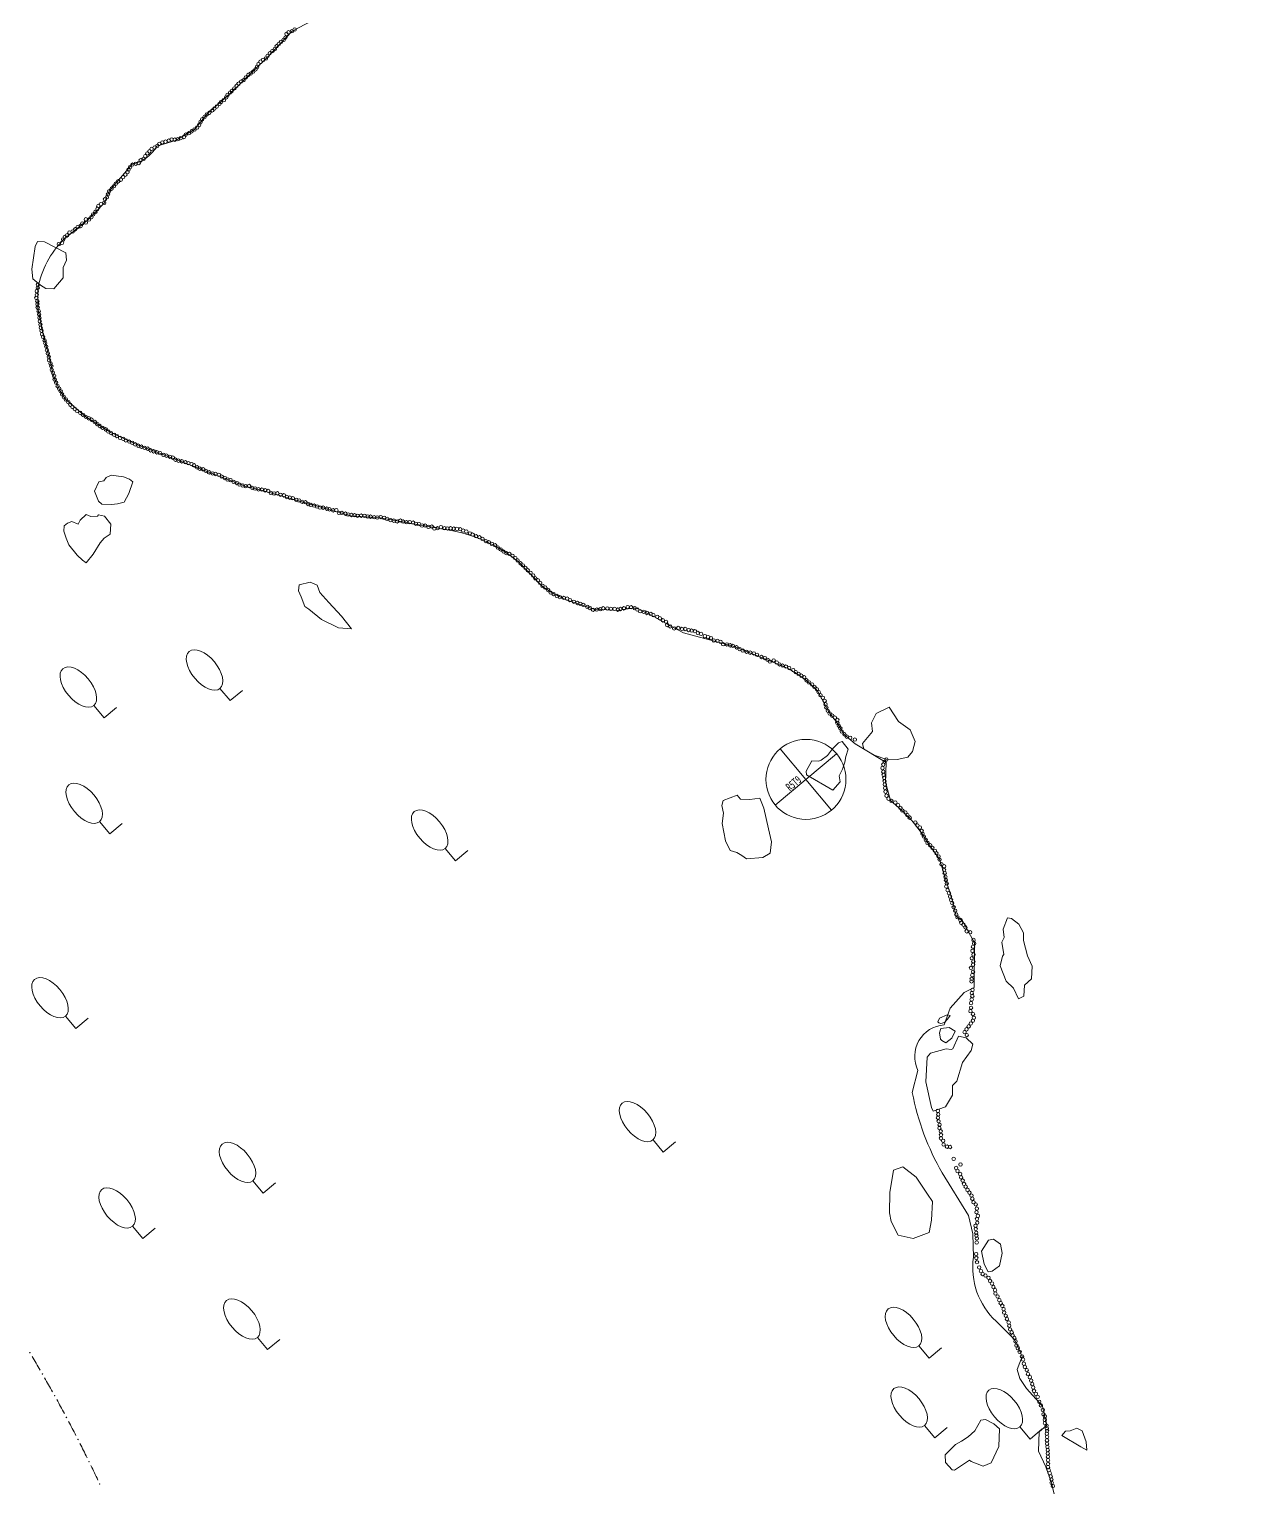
# Model space of a CAD drawing. Header units: metres. Extents: x -10443 to -4073, y -33280 to -26846.
# Drawn here: x -7346.54 to -7308.76, y -29177.72 to -29132.16 of the extents above; entities that cross this region are included whole.
import ezdxf
from ezdxf.enums import TextEntityAlignment as Align

# ---------------------------------------------------------------- set-up
doc = ezdxf.new("R2010")
doc.units = ezdxf.units.M
doc.header["$MEASUREMENT"] = 0
doc.linetypes.add('CONTINUOUS_1', pattern=[0])
doc.linetypes.add('CONTINUOUS_2', pattern=[0])
for name, color, linetype, lineweight in [('園路', 241, 'CONTINUOUS_2', 18), ('基準点', 254, 'CONTINUOUS_2', 18), ('木', 254, 'CONTINUOUS_2', 18), ('木材', 241, 'CONTINUOUS_2', 18), ('石', 241, 'CONTINUOUS_2', 18), ('護岸', 241, 'CONTINUOUS_2', 18)]:
    doc.layers.add(name, color=color, linetype=linetype, lineweight=lineweight)
doc.styles.add('MS Gothic', font='MS Gothic.ttf')

msp = doc.modelspace()

# ---------------------------------------------------------------- hatches: boundary and pattern name
at = {"layer": '園路', "linetype": 'CONTINUOUS_1', "lineweight": 18}
for points in [[(-7346.506, -29173.497, 1), (-7346.521, -29173.497, 1)], [(-7346.115, -29174.166, 1), (-7346.13, -29174.166, 1)], [(-7345.734, -29174.841, 1), (-7345.749, -29174.841, 1)], [(-7345.365, -29175.522, 1), (-7345.38, -29175.522, 1)], [(-7345.007, -29176.209, 1), (-7345.022, -29176.209, 1)], [(-7344.66, -29176.902, 1), (-7344.675, -29176.902, 1)], [(-7344.325, -29177.6, 1), (-7344.34, -29177.6, 1)]]:
    msp.add_hatch(color=256, dxfattribs=at).paths.add_polyline_path(points, flags=0)

# ---------------------------------------------------------------- linework, layer by layer
for centre in [(-7346.514, -29173.497), (-7346.122, -29174.166), (-7345.742, -29174.841), (-7345.372, -29175.522), (-7345.014, -29176.209), (-7344.668, -29176.902), (-7344.332, -29177.6)]:
    msp.add_circle(centre, 0.0075, dxfattribs=at)
for start, end in [(30.0454, 30.6515), (29.1062, 29.7123), (28.167, 28.7731), (27.2279, 27.834), (26.2887, 26.8948), (25.3495, 25.9556)]:
    msp.add_arc((-7387.105, -29197.712), 47.266, start, end, dxfattribs=at)
at = {"layer": '基準点', "linetype": 'CONTINUOUS_2', "lineweight": 18}
for p, q in [((-7321.473, -29156.55), (-7323.08, -29154.635)), ((-7323.234, -29156.396), (-7321.319, -29154.789))]:
    msp.add_line(p, q, dxfattribs=at)
msp.add_circle((-7322.276, -29155.593), 1.25, dxfattribs=at)
at = {"layer": '木', "linetype": 'CONTINUOUS_1', "lineweight": 18}
for p, q in [((-7340.256, -29153.133), (-7340.577, -29152.75)), ((-7339.873, -29152.812), (-7340.256, -29153.133)), ((-7344.197, -29153.666), (-7344.519, -29153.283)), ((-7343.814, -29153.345), (-7344.197, -29153.666)), ((-7344.015, -29157.295), (-7344.336, -29156.912)), ((-7343.632, -29156.974), (-7344.015, -29157.295)), ((-7333.223, -29158.132), (-7333.545, -29157.749)), ((-7332.84, -29157.811), (-7333.223, -29158.132)), ((-7345.081, -29163.37), (-7345.403, -29162.987)), ((-7344.698, -29163.049), (-7345.081, -29163.37)), ((-7326.731, -29167.237), (-7327.052, -29166.854)), ((-7326.348, -29166.916), (-7326.731, -29167.237)), ((-7339.226, -29168.514), (-7339.548, -29168.131)), ((-7338.843, -29168.192), (-7339.226, -29168.514)), ((-7342.985, -29169.934), (-7343.307, -29169.55)), ((-7342.602, -29169.612), (-7342.985, -29169.934)), ((-7339.088, -29173.404), (-7339.409, -29173.021)), ((-7338.705, -29173.082), (-7339.088, -29173.404)), ((-7318.425, -29173.667), (-7318.746, -29173.284)), ((-7318.042, -29173.345), (-7318.425, -29173.667)), ((-7318.247, -29176.154), (-7318.569, -29175.771)), ((-7317.864, -29175.833), (-7318.247, -29176.154)), ((-7315.277, -29176.201), (-7315.598, -29175.818)), ((-7314.894, -29175.88), (-7315.277, -29176.201))]:
    msp.add_line(p, q, dxfattribs=at)
for centre in [(-7341.059, -29152.176), (-7345.001, -29152.709), (-7344.818, -29156.338), (-7334.027, -29157.175), (-7345.885, -29162.413), (-7327.535, -29166.28), (-7340.03, -29167.556), (-7343.789, -29168.976), (-7339.891, -29172.446), (-7319.229, -29172.709), (-7319.051, -29175.197), (-7316.08, -29175.244)]:
    msp.add_ellipse(centre, major_axis=(-0.482, 0.575), ratio=0.533333, dxfattribs=at)
at = {"layer": '木材', "linetype": 'CONTINUOUS_2', "lineweight": 18}
for centre in [(-7338.588, -29132.492), (-7338.532, -29132.422), (-7338.499, -29132.309), (-7338.436, -29132.259), (-7338.332, -29132.225), (-7338.245, -29132.169), (-7339.022, -29132.912), (-7338.942, -29132.843), (-7338.864, -29132.779), (-7338.807, -29132.693), (-7338.74, -29132.619), (-7338.671, -29132.557), (-7339.468, -29133.414), (-7339.416, -29133.336), (-7339.377, -29133.251), (-7339.311, -29133.174), (-7339.229, -29133.117), (-7339.146, -29133.076), (-7339.091, -29132.991), (-7339.993, -29133.861), (-7339.917, -29133.797), (-7339.84, -29133.754), (-7339.771, -29133.667), (-7339.695, -29133.592), (-7339.619, -29133.547), (-7339.539, -29133.484), (-7340.383, -29134.292), (-7340.342, -29134.217), (-7340.262, -29134.141), (-7340.21, -29134.09), (-7340.13, -29134.011), (-7340.059, -29133.931), (-7340.907, -29134.767), (-7340.817, -29134.698), (-7340.751, -29134.636), (-7340.677, -29134.576), (-7340.595, -29134.493), (-7340.542, -29134.433), (-7340.456, -29134.376), (-7341.29, -29135.23), (-7341.225, -29135.152), (-7341.185, -29135.059), (-7341.135, -29134.976), (-7341.058, -29134.898), (-7340.989, -29134.823), (-7342.38, -29135.697), (-7342.279, -29135.674), (-7342.177, -29135.64), (-7342.089, -29135.605), (-7341.99, -29135.61), (-7341.89, -29135.595), (-7341.802, -29135.564), (-7341.702, -29135.527), (-7341.645, -29135.453), (-7341.547, -29135.411), (-7341.464, -29135.351), (-7341.373, -29135.292), (-7342.911, -29136.127), (-7342.846, -29136.041), (-7342.781, -29135.975), (-7342.713, -29135.898), (-7342.618, -29135.856), (-7342.537, -29135.803), (-7342.471, -29135.739), (-7343.435, -29136.546), (-7343.384, -29136.471), (-7343.312, -29136.39), (-7343.208, -29136.362), (-7343.113, -29136.343), (-7343.053, -29136.255), (-7342.96, -29136.213), (-7343.893, -29137.065), (-7343.829, -29136.985), (-7343.762, -29136.913), (-7343.67, -29136.86), (-7343.606, -29136.782), (-7343.533, -29136.705), (-7343.464, -29136.622), (-7344.169, -29137.471), (-7344.109, -29137.408), (-7344.074, -29137.315), (-7344.04, -29137.223), (-7343.963, -29137.142), (-7344.538, -29137.945), (-7344.471, -29137.871), (-7344.406, -29137.775), (-7344.375, -29137.683), (-7344.294, -29137.624), (-7344.194, -29137.587), (-7345.096, -29138.41), (-7345.023, -29138.34), (-7344.929, -29138.306), (-7344.879, -29138.227), (-7344.767, -29138.1), (-7344.768, -29138.197), (-7344.669, -29138.106), (-7344.595, -29138.031), (-7345.611, -29138.874), (-7345.512, -29138.833), (-7345.476, -29138.73), (-7345.426, -29138.649), (-7345.354, -29138.6), (-7345.277, -29138.509), (-7345.178, -29138.478), (-7346.269, -29140.235), (-7346.264, -29140.139), (-7346.314, -29140.553), (-7346.299, -29140.46), (-7346.297, -29140.344), (-7346.282, -29140.65), (-7346.28, -29140.752), (-7346.272, -29140.857), (-7346.241, -29140.963), (-7346.226, -29141.068), (-7346.217, -29141.171), (-7346.205, -29141.281), (-7346.184, -29141.386), (-7346.175, -29141.485), (-7346.151, -29141.579), (-7346.134, -29141.687), (-7346.1, -29141.771), (-7346.056, -29141.879), (-7346.035, -29141.967), (-7346.002, -29142.073), (-7345.981, -29142.185), (-7345.954, -29142.285), (-7345.925, -29142.398), (-7345.915, -29142.5), (-7345.871, -29142.597), (-7345.845, -29142.689), (-7345.83, -29142.801), (-7345.795, -29142.894), (-7345.757, -29142.99), (-7345.741, -29143.104), (-7345.696, -29143.2), (-7345.65, -29143.308), (-7345.6, -29143.388), (-7345.553, -29143.468), (-7345.508, -29143.565), (-7345.448, -29143.653), (-7345.391, -29143.726), (-7345.314, -29143.81), (-7345.254, -29143.887), (-7345.182, -29143.958), (-7345.11, -29144.025), (-7345.038, -29144.082), (-7344.942, -29144.143), (-7344.856, -29144.203), (-7344.769, -29144.266), (-7344.672, -29144.314), (-7344.587, -29144.356), (-7344.49, -29144.426), (-7344.408, -29144.493), (-7344.333, -29144.555), (-7344.244, -29144.608), (-7344.148, -29144.657), (-7344.064, -29144.726), (-7343.977, -29144.776), (-7343.882, -29144.828), (-7343.795, -29144.87), (-7343.697, -29144.925), (-7343.596, -29144.956), (-7343.518, -29145.004), (-7343.41, -29145.042), (-7343.319, -29145.077), (-7343.226, -29145.126), (-7343.13, -29145.168), (-7343.033, -29145.2), (-7342.933, -29145.234), (-7342.835, -29145.263), (-7342.744, -29145.313), (-7342.649, -29145.345), (-7342.544, -29145.377), (-7342.449, -29145.403), (-7342.342, -29145.455), (-7342.248, -29145.48), (-7342.141, -29145.515), (-7342.05, -29145.542), (-7341.971, -29145.605), (-7341.873, -29145.636), (-7341.766, -29145.659), (-7341.656, -29145.686), (-7341.56, -29145.718), (-7341.466, -29145.743), (-7341.388, -29145.783), (-7341.294, -29145.844), (-7341.21, -29145.886), (-7341.099, -29145.909), (-7341.015, -29145.958), (-7340.919, -29146.002), (-7340.811, -29146.035), (-7340.716, -29146.054), (-7340.609, -29146.079), (-7340.525, -29146.134), (-7340.425, -29146.181), (-7340.343, -29146.226), (-7340.249, -29146.245), (-7340.151, -29146.298), (-7340.048, -29146.337), (-7339.966, -29146.384), (-7339.87, -29146.412), (-7339.772, -29146.437), (-7339.668, -29146.428), (-7339.57, -29146.488), (-7339.483, -29146.507), (-7339.374, -29146.532), (-7339.268, -29146.541), (-7339.163, -29146.564), (-7339.07, -29146.582), (-7338.989, -29146.645), (-7338.885, -29146.662), (-7338.783, -29146.658), (-7338.686, -29146.702), (-7338.58, -29146.719), (-7338.488, -29146.773), (-7338.396, -29146.793), (-7338.301, -29146.81), (-7338.196, -29146.857), (-7338.106, -29146.882), (-7338.012, -29146.921), (-7337.909, -29146.936), (-7337.818, -29146.994), (-7337.744, -29147.019), (-7337.638, -29147.041), (-7337.543, -29147.068), (-7337.454, -29147.101), (-7337.351, -29147.106), (-7337.236, -29147.135), (-7337.155, -29147.158), (-7337.044, -29147.187), (-7336.942, -29147.182), (-7336.863, -29147.265), (-7336.774, -29147.268), (-7336.66, -29147.293), (-7336.577, -29147.319), (-7336.471, -29147.334), (-7336.371, -29147.342), (-7336.281, -29147.358), (-7336.169, -29147.354), (-7336.06, -29147.359), (-7335.962, -29147.381), (-7335.874, -29147.385), (-7335.761, -29147.405), (-7335.661, -29147.411), (-7335.555, -29147.4), (-7335.448, -29147.423), (-7335.359, -29147.453), (-7335.252, -29147.493), (-7335.148, -29147.51), (-7335.047, -29147.535), (-7334.944, -29147.508), (-7334.859, -29147.54), (-7334.754, -29147.561), (-7334.651, -29147.557), (-7334.545, -29147.571), (-7334.459, -29147.607), (-7334.36, -29147.621), (-7334.266, -29147.662), (-7334.167, -29147.664), (-7334.066, -29147.703), (-7333.963, -29147.695), (-7333.883, -29147.759), (-7333.778, -29147.749), (-7333.677, -29147.714), (-7333.564, -29147.749), (-7333.475, -29147.752), (-7333.373, -29147.751), (-7333.276, -29147.76), (-7333.175, -29147.767), (-7333.072, -29147.78), (-7332.981, -29147.821), (-7332.883, -29147.849), (-7332.771, -29147.909), (-7332.686, -29147.946), (-7332.577, -29147.997), (-7332.473, -29148.028), (-7332.377, -29148.081), (-7332.277, -29148.148), (-7332.177, -29148.185), (-7332.087, -29148.234), (-7331.984, -29148.278), (-7331.902, -29148.348), (-7331.809, -29148.408), (-7331.719, -29148.476), (-7331.633, -29148.528), (-7331.537, -29148.549), (-7331.441, -29148.607), (-7331.352, -29148.68), (-7331.282, -29148.754), (-7331.194, -29148.843), (-7331.117, -29148.909), (-7331.037, -29148.987), (-7330.966, -29149.062), (-7330.877, -29149.14), (-7330.794, -29149.225), (-7330.73, -29149.311), (-7330.646, -29149.374), (-7330.577, -29149.456), (-7330.504, -29149.546), (-7330.42, -29149.598), (-7330.332, -29149.673), (-7330.252, -29149.757), (-7330.157, -29149.805), (-7330.059, -29149.862), (-7329.958, -29149.903), (-7329.835, -29149.924), (-7329.733, -29149.948), (-7329.647, -29149.992), (-7329.526, -29150.043), (-7329.413, -29150.082), (-7329.319, -29150.109), (-7329.229, -29150.143), (-7329.106, -29150.201), (-7329.026, -29150.239), (-7328.7, -29150.279), (-7328.606, -29150.249), (-7328.48, -29150.253), (-7328.367, -29150.264), (-7328.251, -29150.264), (-7328.07, -29150.27), (-7327.961, -29150.249), (-7327.843, -29150.21), (-7327.737, -29150.216), (-7327.622, -29150.244), (-7328.926, -29150.294), (-7328.81, -29150.289), (-7328.149, -29150.29), (-7327.541, -29150.286), (-7327.453, -29150.341), (-7327.335, -29150.359), (-7327.241, -29150.394), (-7327.125, -29150.423), (-7327.04, -29150.463), (-7326.921, -29150.516), (-7326.838, -29150.563), (-7326.743, -29150.625), (-7326.644, -29150.668), (-7326.613, -29150.769), (-7326.513, -29150.813), (-7326.391, -29150.877), (-7326.262, -29150.863), (-7326.149, -29150.891), (-7326.043, -29150.896), (-7325.94, -29150.929), (-7325.845, -29150.944), (-7325.741, -29150.964), (-7325.654, -29151.018), (-7325.55, -29151.047), (-7325.433, -29151.119), (-7325.334, -29151.147), (-7325.244, -29151.179), (-7325.154, -29151.254), (-7325.038, -29151.268), (-7324.941, -29151.296), (-7324.86, -29151.372), (-7324.745, -29151.377), (-7324.645, -29151.405), (-7324.557, -29151.424), (-7324.441, -29151.466), (-7324.345, -29151.524), (-7324.251, -29151.569), (-7324.13, -29151.605), (-7324.017, -29151.634), (-7323.902, -29151.658), (-7323.804, -29151.699), (-7323.667, -29151.768), (-7323.557, -29151.807), (-7323.477, -29151.856), (-7323.401, -29151.913), (-7323.284, -29151.877), (-7323.188, -29151.941), (-7323.104, -29152.002), (-7323.006, -29152.037), (-7322.9, -29152.069), (-7322.798, -29152.118), (-7322.672, -29152.18), (-7322.597, -29152.244), (-7322.507, -29152.298), (-7322.423, -29152.351), (-7322.328, -29152.403), (-7322.261, -29152.497), (-7322.178, -29152.567), (-7322.085, -29152.628), (-7322.014, -29152.703), (-7321.934, -29152.779), (-7321.879, -29152.868), (-7321.821, -29152.965), (-7321.747, -29153.041), (-7321.691, -29153.136), (-7321.665, -29153.246), (-7321.639, -29153.344), (-7321.594, -29153.448), (-7321.535, -29153.535), (-7321.457, -29153.601), (-7321.373, -29153.664), (-7321.296, -29153.827), (-7321.292, -29153.735), (-7321.25, -29153.915), (-7321.203, -29153.996), (-7321.158, -29154.096), (-7321.075, -29154.186), (-7320.998, -29154.258), (-7320.891, -29154.295), (-7320.749, -29154.348), (-7319.886, -29155.237), (-7319.861, -29155.132), (-7319.819, -29155.04), (-7319.763, -29154.971), (-7319.861, -29155.351), (-7319.851, -29155.452), (-7319.83, -29155.548), (-7319.82, -29155.65), (-7319.813, -29155.75), (-7319.805, -29155.861), (-7319.792, -29155.975), (-7319.759, -29156.101), (-7319.697, -29156.195), (-7319.607, -29156.265), (-7319.483, -29156.315), (-7319.399, -29156.398), (-7319.329, -29156.484), (-7319.265, -29156.566), (-7319.168, -29156.626), (-7319.108, -29156.709), (-7319.036, -29156.789), (-7318.859, -29156.935), (-7318.794, -29157.033), (-7318.716, -29157.095), (-7318.66, -29157.204), (-7318.634, -29157.288), (-7318.591, -29157.379), (-7318.534, -29157.483), (-7318.48, -29157.573), (-7318.395, -29157.651), (-7318.325, -29157.732), (-7318.248, -29157.82), (-7318.2, -29157.9), (-7318.137, -29157.998), (-7318.103, -29158.097), (-7318.041, -29158.246), (-7317.962, -29158.42), (-7317.96, -29158.305), (-7317.942, -29158.516), (-7317.919, -29158.635), (-7317.903, -29158.738), (-7317.892, -29158.937), (-7317.878, -29158.841), (-7317.85, -29159.052), (-7317.809, -29159.145), (-7317.773, -29159.251), (-7317.743, -29159.356), (-7317.707, -29159.458), (-7317.661, -29159.586), (-7317.614, -29159.695), (-7317.581, -29159.811), (-7317.541, -29159.898), (-7317.453, -29159.982), (-7317.423, -29160.075), (-7317.355, -29160.131), (-7317.294, -29160.214), (-7317.255, -29160.337), (-7317.143, -29160.366), (-7317.043, -29160.609), (-7317.022, -29160.719), (-7317.097, -29161.178), (-7317.076, -29160.948), (-7317.058, -29160.818), (-7317.043, -29161.064), (-7317.123, -29161.48), (-7317.055, -29161.601), (-7317.052, -29161.378), (-7317.048, -29161.278), (-7317.106, -29161.902), (-7317.099, -29161.823), (-7317.078, -29161.706), (-7317.117, -29162.582), (-7317.099, -29162.467), (-7317.096, -29162.266), (-7317.078, -29162.358), (-7317.071, -29162.164), (-7317.138, -29162.831), (-7317.117, -29162.724), (-7317.059, -29162.921), (-7317.033, -29163.037), (-7317.32, -29163.487), (-7317.261, -29163.398), (-7317.193, -29163.306), (-7317.128, -29163.217), (-7317.06, -29163.128), (-7317.253, -29163.578), (-7318.156, -29165.945), (-7318.154, -29166.158), (-7318.143, -29166.054), (-7318.133, -29166.269), (-7318.108, -29166.482), (-7318.103, -29166.378), (-7318.065, -29166.583), (-7318.061, -29166.803), (-7318.058, -29166.697), (-7317.991, -29166.878), (-7317.976, -29166.997), (-7317.87, -29167.064), (-7317.776, -29167.075), (-7317.662, -29167.443), (-7317.585, -29167.729), (-7317.541, -29167.823), (-7317.459, -29167.916), (-7317.449, -29167.621), (-7317.43, -29168.022), (-7317.38, -29168.124), (-7317.338, -29168.228), (-7317.287, -29168.314), (-7317.23, -29168.413), (-7317.169, -29168.5), (-7317.104, -29168.592), (-7317.079, -29168.689), (-7317.042, -29168.799), (-7316.973, -29168.868), (-7316.95, -29169.111), (-7316.937, -29168.998), (-7316.935, -29169.32), (-7316.907, -29169.225), (-7316.981, -29169.533), (-7316.973, -29169.632), (-7316.956, -29169.752), (-7316.952, -29169.843), (-7316.925, -29169.439), (-7316.943, -29170.057), (-7316.938, -29169.93), (-7316.958, -29170.418), (-7316.954, -29170.541), (-7316.934, -29170.673), (-7316.866, -29170.836), (-7316.809, -29170.951), (-7316.757, -29171.041), (-7316.671, -29171.089), (-7316.575, -29171.157), (-7316.525, -29171.259), (-7316.466, -29171.338), (-7316.42, -29171.447), (-7316.369, -29171.546), (-7316.357, -29171.649), (-7316.291, -29171.745), (-7316.237, -29171.859), (-7316.195, -29171.947), (-7316.141, -29172.037), (-7316.102, -29172.138), (-7316.085, -29172.247), (-7316.035, -29172.344), (-7315.998, -29172.447), (-7315.945, -29172.557), (-7315.925, -29172.657), (-7315.9, -29172.771), (-7315.85, -29172.864), (-7315.822, -29172.956), (-7315.764, -29173.04), (-7315.732, -29173.144), (-7315.7, -29173.274), (-7315.659, -29173.357), (-7315.601, -29173.475), (-7315.527, -29173.614), (-7315.495, -29173.712), (-7315.47, -29173.842), (-7315.438, -29173.942), (-7315.379, -29174.041), (-7315.34, -29174.168), (-7315.284, -29174.263), (-7315.241, -29174.371), (-7315.207, -29174.478), (-7315.177, -29174.585), (-7315.154, -29174.695), (-7315.096, -29174.784), (-7315.039, -29174.877), (-7314.988, -29175.033), (-7314.938, -29175.143), (-7314.877, -29175.285), (-7314.857, -29175.423), (-7314.815, -29175.486), (-7314.814, -29175.596), (-7314.812, -29175.701), (-7314.759, -29175.778), (-7314.753, -29175.865), (-7314.751, -29176.028), (-7314.746, -29176.237), (-7314.745, -29175.941), (-7314.744, -29176.126), (-7314.744, -29176.344), (-7314.734, -29176.439), (-7314.724, -29176.539), (-7314.723, -29176.645), (-7314.719, -29176.748), (-7314.715, -29177.072), (-7314.714, -29176.855), (-7314.714, -29176.972), (-7314.695, -29177.169), (-7314.663, -29177.261), (-7314.63, -29177.361), (-7314.61, -29177.456), (-7314.6, -29177.564), (-7314.564, -29177.664)]:
    msp.add_circle(centre, 0.0535, dxfattribs=at)
at = {"layer": '石', "linetype": 'CONTINUOUS_2', "lineweight": 18, "flags": 128}
for points in [[(-7346.279, -29138.788), (-7346.061, -29138.801), (-7345.393, -29139.148), (-7345.367, -29139.375), (-7345.474, -29139.608), (-7345.476, -29139.927), (-7345.762, -29140.269), (-7346.013, -29140.261), (-7346.179, -29140.151), (-7346.419, -29139.96), (-7346.45, -29139.658), (-7346.345, -29138.949)], [(-7320.506, -29154.472), (-7320.201, -29154.096), (-7320.229, -29153.821), (-7320.08, -29153.53), (-7319.68, -29153.338), (-7319.382, -29153.779), (-7319.016, -29154.044), (-7318.866, -29154.408), (-7318.946, -29154.725), (-7319.09, -29154.894), (-7319.428, -29154.975), (-7319.777, -29154.957), (-7320.118, -29154.85), (-7320.284, -29154.751), (-7320.469, -29154.644)], [(-7318.155, -29163.161), (-7318.108, -29163.053), (-7317.865, -29162.95), (-7317.774, -29162.964), (-7317.854, -29163.078), (-7317.952, -29163.182), (-7318.064, -29163.212), (-7318.126, -29163.195)], [(-7317.631, -29177.165), (-7317.705, -29177.158), (-7317.922, -29176.932), (-7317.923, -29176.687), (-7317.606, -29176.367), (-7317.419, -29176.265), (-7317.207, -29176.128), (-7316.998, -29175.939), (-7316.814, -29175.607), (-7316.664, -29175.59), (-7316.408, -29175.716), (-7316.23, -29175.88), (-7316.248, -29176.427), (-7316.486, -29176.939), (-7316.739, -29177.043), (-7317.119, -29176.899), (-7317.167, -29176.857)]]:
    msp.add_lwpolyline(points, close=True, dxfattribs=at)
for points in [[(-7344.134, -29146.158), (-7343.978, -29146.085), (-7343.591, -29146.142), (-7343.399, -29146.22), (-7343.302, -29146.297), (-7343.423, -29146.659), (-7343.573, -29146.928), (-7343.774, -29146.985), (-7343.963, -29147.006), (-7344.268, -29146.991), (-7344.372, -29146.904), (-7344.501, -29146.593), (-7344.357, -29146.303), (-7344.204, -29146.265), (-7344.134, -29146.158)], [(-7344.752, -29148.823), (-7344.538, -29148.553), (-7344.315, -29148.207), (-7344.195, -29148.053), (-7344.008, -29147.934), (-7343.984, -29147.621), (-7344.187, -29147.373), (-7344.368, -29147.328), (-7344.4, -29147.366), (-7344.606, -29147.385), (-7344.759, -29147.323), (-7344.942, -29147.497), (-7345.001, -29147.616), (-7345.204, -29147.532), (-7345.344, -29147.586), (-7345.447, -29147.672), (-7345.456, -29147.839), (-7345.385, -29148.055), (-7345.297, -29148.262), (-7345.037, -29148.59), (-7344.875, -29148.746), (-7344.752, -29148.823)], [(-7338.104, -29149.518), (-7337.763, -29149.431), (-7337.542, -29149.524), (-7337.459, -29149.756), (-7337.179, -29150.07), (-7336.78, -29150.499), (-7336.473, -29150.893), (-7336.876, -29150.858), (-7337.411, -29150.599), (-7337.803, -29150.275), (-7337.925, -29150.195), (-7338.042, -29149.895), (-7338.12, -29149.707), (-7338.104, -29149.518)], [(-7322.26, -29155.454), (-7321.441, -29155.927), (-7321.206, -29155.667), (-7321.242, -29155.482), (-7321.133, -29155.271), (-7321.066, -29155.056), (-7321.025, -29154.878), (-7320.953, -29154.651), (-7321.148, -29154.409), (-7321.256, -29154.452), (-7321.449, -29154.638), (-7321.606, -29154.849), (-7321.8, -29154.988), (-7321.876, -29155.02), (-7322.096, -29155.014), (-7322.271, -29155.336), (-7322.26, -29155.454)], [(-7324.859, -29156.25), (-7324.425, -29156.085), (-7324.319, -29156.211), (-7324.03, -29156.215), (-7323.715, -29156.182), (-7323.591, -29156.491), (-7323.445, -29157.14), (-7323.35, -29157.546), (-7323.398, -29157.896), (-7323.622, -29158.036), (-7324.132, -29158.074), (-7324.283, -29157.97), (-7324.43, -29157.879), (-7324.645, -29157.813), (-7324.783, -29157.515), (-7324.891, -29156.97), (-7324.846, -29156.645), (-7324.907, -29156.41), (-7324.859, -29156.25)], [(-7316.097, -29161.063), (-7316.154, -29160.674), (-7316.081, -29160.533), (-7316.118, -29160.27), (-7315.979, -29159.915), (-7315.86, -29159.934), (-7315.625, -29160.119), (-7315.48, -29160.387), (-7315.479, -29160.624), (-7315.36, -29161.098), (-7315.212, -29161.426), (-7315.234, -29161.826), (-7315.445, -29162.02), (-7315.467, -29162.364), (-7315.634, -29162.449), (-7315.795, -29162.115), (-7316.027, -29161.895), (-7316.206, -29161.417), (-7316.132, -29161.117), (-7316.097, -29161.063)], [(-7318.072, -29163.702), (-7318.107, -29163.508), (-7318.067, -29163.373), (-7317.799, -29163.339), (-7317.613, -29163.454), (-7317.721, -29163.678), (-7317.91, -29163.82), (-7318.033, -29163.748), (-7318.072, -29163.702)], [(-7317.688, -29164.01), (-7317.507, -29163.614), (-7317.272, -29163.666), (-7317.067, -29163.865), (-7317.116, -29164.06), (-7317.383, -29164.437), (-7317.566, -29165.015), (-7317.702, -29165.15), (-7317.703, -29165.459), (-7317.922, -29165.823), (-7318.305, -29165.954), (-7318.35, -29165.837), (-7318.528, -29165.038), (-7318.492, -29164.271), (-7318.389, -29164.148), (-7317.901, -29164.009), (-7317.739, -29164.026), (-7317.688, -29164.01)], [(-7319.667, -29169.134), (-7319.656, -29168.492), (-7319.537, -29167.796), (-7319.249, -29167.698), (-7318.829, -29168.013), (-7318.48, -29168.543), (-7318.319, -29168.778), (-7318.357, -29169.359), (-7318.423, -29169.748), (-7318.926, -29169.931), (-7319.391, -29169.832), (-7319.612, -29169.398), (-7319.667, -29169.134)], [(-7316.71, -29170.733), (-7316.791, -29170.324), (-7316.573, -29169.986), (-7316.421, -29169.954), (-7316.195, -29170.11), (-7316.148, -29170.393), (-7316.227, -29170.782), (-7316.456, -29170.95), (-7316.588, -29170.977), (-7316.71, -29170.733)], [(-7314.282, -29176.086), (-7313.69, -29176.436), (-7313.505, -29176.543), (-7313.528, -29176.288), (-7313.653, -29175.94), (-7313.815, -29175.861), (-7314.023, -29175.94), (-7314.166, -29175.954), (-7314.282, -29176.086)]]:
    msp.add_lwpolyline(points, dxfattribs=at)
at = {"layer": '護岸', "lineweight": 18, "flags": 128}
msp.add_lwpolyline([(-7264.172, -29070.656, 0.029871), (-7264.577, -29070.705), (-7264.826, -29071.14, -0.04263), (-7264.967, -29071.454), (-7265.709, -29071.997), (-7266.082, -29072.14), (-7266.733, -29072.179), (-7267.122, -29072.186), (-7268.25, -29071.691, 0.064147), (-7268.651, -29071.509), (-7268.932, -29071.188), (-7269.538, -29071.007), (-7271.086, -29070.543), (-7271.352, -29070.545), (-7271.482, -29070.575), (-7271.762, -29070.371), (-7272.496, -29070.126, 0.030306), (-7273.167, -29069.927), (-7273.558, -29069.873), (-7274.422, -29070.045), (-7276.256, -29070.653), (-7276.642, -29070.918, 0.013808), (-7277.93, -29072.65), (-7277.978, -29072.977), (-7278.328, -29073.096), (-7278.567, -29073.599), (-7279.762, -29075.052, -0.002837), (-7280.886, -29076.84), (-7280.939, -29077.834), (-7281.655, -29077.996), (-7283.074, -29080.007), (-7283.091, -29080.788), (-7283.796, -29080.989), (-7284.112, -29081.426), (-7287.348, -29086.052), (-7289.059, -29088.584), (-7289.294, -29088.978), (-7289.672, -29089.627, 0.206193), (-7290.182, -29091.452), (-7291.405, -29092.09), (-7292.983, -29093.481), (-7293.191, -29093.97), (-7293.707, -29093.9), (-7294.477, -29094.51), (-7295.181, -29095.215), (-7295.912, -29095.199), (-7296.197, -29094.815), (-7297.878, -29094.593), (-7299.649, -29094.637), (-7300.513, -29094.55), (-7302.175, -29093.413), (-7303.631, -29092.032), (-7304.983, -29089.608), (-7305.755, -29088.806), (-7306.178, -29088.118), (-7307.391, -29086.975), (-7312.367, -29089.49), (-7311.593, -29090.668), (-7311.511, -29092.467), (-7310.449, -29094.204), (-7308.638, -29095.394), (-7309.019, -29096.193), (-7309.086, -29096.253), (-7309.19, -29096.568), (-7309.142, -29097.24), (-7309.059, -29097.776), (-7309.124, -29097.874), (-7309.11, -29098.112), (-7308.894, -29098.653), (-7308.767, -29099.161), (-7308.638, -29099.328), (-7308.526, -29099.462), (-7308.459, -29099.513), (-7308.402, -29099.52), (-7308.275, -29099.536), (-7308.335, -29099.946), (-7308, -29100.003), (-7307.91, -29100.44), (-7307.577, -29100.997), (-7307.254, -29101.493), (-7306.888, -29101.818), (-7306.568, -29101.851), (-7306.351, -29102.079), (-7305.622, -29103.28), (-7305.219, -29103.73), (-7304.755, -29104.682), (-7304.483, -29105.632), (-7304.188, -29107.409), (-7304.282, -29108.296, -0.05449), (-7304.405, -29108.932), (-7304.206, -29109.475), (-7303.83, -29109.944), (-7303.502, -29110.597), (-7303.372, -29110.944), (-7303.432, -29111.344), (-7303.663, -29112.177), (-7304.008, -29113.859), (-7304.232, -29114.972), (-7305.181, -29116.786), (-7305.868, -29117.559), (-7307.475, -29118.63), (-7308.566, -29119.153), (-7309.054, -29119.438), (-7309.667, -29119.866), (-7311.393, -29120.465), (-7311.348, -29120.609), (-7312.048, -29120.895), (-7312.755, -29121.05), (-7313.374, -29121.589), (-7314.872, -29122.216), (-7316.109, -29122.868), (-7316.504, -29122.892), (-7317.46, -29123.319), (-7318.977, -29123.459), (-7319.548, -29123.423), (-7319.718, -29123.525), (-7320.409, -29123.922), (-7320.692, -29124.183), (-7321.425, -29124.767), (-7321.695, -29124.83), (-7322.331, -29125.368), (-7323.078, -29125.898), (-7323.669, -29126.148), (-7324.183, -29126.2), (-7324.898, -29126.392, 0.053336), (-7327.001, -29126.712), (-7328.589, -29127.04), (-7328.863, -29127.189), (-7329.942, -29127.726), (-7330.975, -29128.483), (-7331.227, -29128.626, 0.163573), (-7333.68, -29129.319), (-7334.406, -29130.194), (-7334.841, -29130.373), (-7335.439, -29130.301), (-7335.702, -29130.431), (-7336.875, -29131.458), (-7338.326, -29132.226), (-7339.104, -29133.043), (-7340.269, -29134.175), (-7340.96, -29134.778), (-7341.37, -29135.289), (-7341.97, -29135.632), (-7342.547, -29135.813, -0.199454), (-7343.318, -29136.38), (-7344.037, -29137.223), (-7344.179, -29137.581), (-7344.47, -29137.881), (-7344.719, -29138.124), (-7345.462, -29138.73, 0.147138), (-7346.266, -29140.249), (-7346.268, -29140.864), (-7346.141, -29141.527), (-7345.844, -29142.694, 0.108193), (-7345.406, -29143.712), (-7344.77, -29144.27), (-7343.982, -29144.762), (-7343.13, -29145.157), (-7342.251, -29145.485), (-7339.771, -29146.442), (-7339.322, -29146.544), (-7336.48, -29147.355), (-7335.569, -29147.42), (-7333.303, -29147.832, -0.124988), (-7331.262, -29148.787), (-7330.492, -29149.573, 0.084508), (-7329.517, -29150.067), (-7328.905, -29150.276), (-7328.101, -29150.314, -0.048677), (-7327.568, -29150.24), (-7327.029, -29150.501), (-7326.493, -29150.805), (-7326.099, -29151.018), (-7324.522, -29151.443), (-7323.099, -29152.01, -0.110064), (-7321.915, -29152.828), (-7321.566, -29153.48), (-7321.278, -29153.861), (-7321.088, -29154.184), (-7320.735, -29154.479), (-7319.77, -29155.068), (-7319.796, -29155.682), (-7319.64, -29156.256, -0.097033), (-7318.469, -29157.576), (-7318.104, -29158.08), (-7317.712, -29159.36), (-7317.583, -29159.864), (-7317.385, -29160.009), (-7317.014, -29160.693), (-7317.02, -29162.096), (-7317.336, -29162.251), (-7317.772, -29162.738), (-7317.961, -29163.259, 0.533567), (-7318.778, -29164.68), (-7318.953, -29165.376, 0.085308), (-7318.016, -29167.884), (-7317.195, -29169.216), (-7317.066, -29169.789), (-7317.046, -29170.519, 0.243514), (-7316.337, -29172.516), (-7315.762, -29173.088), (-7315.527, -29173.614), (-7315.598, -29173.8), (-7315.682, -29174.027), (-7315.6, -29174.31), (-7315.383, -29174.612), (-7314.888, -29175.169), (-7314.759, -29175.778), (-7314.988, -29175.966), (-7315.011, -29176.571), (-7314.781, -29177.067), (-7314.607, -29177.56), (-7314.519, -29177.917), (-7314.51, -29178.254), (-7314.645, -29178.426), (-7314.907, -29178.705), (-7315.489, -29178.854), (-7315.97, -29179.138), (-7315.949, -29179.604), (-7315.432, -29180.772), (-7315.589, -29181.986), (-7316.108, -29182.452), (-7316.494, -29182.471), (-7316.863, -29182.727), (-7316.685, -29183.248), (-7317.62, -29183.452), (-7317.932, -29183.535), (-7318.14, -29183.957), (-7318.328, -29184.107), (-7318.437, -29184.241), (-7318.55, -29184.405), (-7318.608, -29184.519), (-7318.762, -29184.801), (-7318.972, -29185.644), (-7318.672, -29187.665), (-7312.116, -29189.976), (-7309.093, -29189.927), (-7306.734, -29188.546), (-7306.856, -29188.137), (-7306.122, -29187.398), (-7304.389, -29186.434), (-7303.498, -29186.019), (-7302.664, -29185.164), (-7301.409, -29184.464), (-7300.351, -29184.096), (-7299.972, -29184.342), (-7298.876, -29183.632), (-7298.808, -29182.925), (-7297.568, -29182.042), (-7296.713, -29182.196), (-7295.959, -29181.905), (-7295.038, -29181.251), (-7294.956, -29181.096), (-7294.359, -29180.169), (-7292.762, -29179.112), (-7290.712, -29177.528), (-7290.294, -29177.454), (-7289.588, -29177.687), (-7288.924, -29177.267), (-7288.414, -29176.714), (-7288.552, -29175.766), (-7287.711, -29175.017), (-7287.025, -29174.734), (-7286.348, -29175.089), (-7285.412, -29174.389), (-7285.052, -29174.126), (-7284.795, -29174.197), (-7283.955, -29173.481), (-7283.857, -29173.142), (-7283.044, -29172.402), (-7282.587, -29172.2), (-7281.716, -29171.353), (-7281.342, -29171.229), (-7280.612, -29171.59), (-7280.229, -29172.177), (-7280.213, -29172.491), (-7279.655, -29172.671), (-7279.414, -29171.713), (-7278.406, -29171.886), (-7278.122, -29172.789), (-7277.817, -29173.346), (-7277.046, -29173.416), (-7276.662, -29172.738), (-7274.358, -29174.248), (-7274.135, -29174.596), (-7273.63, -29174.766), (-7273.128, -29174.683), (-7272.137, -29174.807), (-7271.525, -29175.072), (-7271.199, -29175.525), (-7270.695, -29176.223), (-7268.35, -29177.43), (-7268.178, -29177.153), (-7267.546, -29177.369), (-7267.194, -29177.645), (-7266.933, -29178.009), (-7266.611, -29178.322), (-7266.535, -29178.41), (-7266.003, -29179.007), (-7265.731, -29179.202), (-7265.596, -29179.214), (-7265.446, -29179.368), (-7265.148, -29179.686), (-7263.768, -29181.185), (-7262.787, -29181.961), (-7262.582, -29182.029), (-7261.511, -29182.584), (-7261.156, -29182.601), (-7260.498, -29182.492), (-7260.095, -29182.25, -0.071739), (-7258.497, -29181.712), (-7257.861, -29182.29), (-7256.766, -29182.261), (-7256.191, -29181.944), (-7256.289, -29181.317), (-7257.362, -29180.736), (-7257.234, -29180.319), (-7256.68, -29179.763, -0.005668), (-7255.23, -29178.314), (-7254.371, -29177.426), (-7253.831, -29177.63), (-7253.515, -29177.486), (-7252.981, -29176.943), (-7252.82, -29176.608), (-7252.255, -29176.403), (-7251.738, -29175.995), (-7251.381, -29175.569, -0.003363), (-7251.343, -29175.33), (-7251.498, -29175.053), (-7250.225, -29174.08), (-7249.06, -29173.198), (-7248.048, -29172.569), (-7247.199, -29172.224, 0.029878), (-7245.868, -29171.836), (-7244.427, -29171.43), (-7242.211, -29170.394), (-7241.531, -29170.02), (-7240.418, -29169.609), (-7240.192, -29169.639), (-7239.957, -29170.233), (-7239.558, -29170.796), (-7238.762, -29170.498), (-7237.713, -29169.668), (-7236.182, -29168.037), (-7233.915, -29165.163), (-7233.984, -29164.61, -0.258163), (-7234.37, -29162.567), (-7234.087, -29161.959), (-7233.646, -29161.148, 0.065209), (-7232.489, -29158.454), (-7232.236, -29157.639), (-7231.557, -29156.269), (-7230.931, -29155.225), (-7230.05, -29154.358), (-7230.451, -29153.821), (-7230.003, -29152.873), (-7229.829, -29152.368), (-7229.534, -29151.819), (-7229.433, -29150.839), (-7229.063, -29150.151), (-7228.136, -29148.799), (-7227.706, -29147.888), (-7227.346, -29147.866), (-7226.945, -29147.422), (-7226.64, -29147.135), (-7226.701, -29146.783), (-7226.887, -29146.777), (-7228.764, -29144.77, -0.287103), (-7229.306, -29142.427), (-7229.053, -29141.606), (-7228.878, -29141.334), (-7228.124, -29140.547), (-7228.014, -29140.139), (-7227.753, -29139.98), (-7227.671, -29139.707), (-7227.53, -29139.561), (-7227.316, -29139.451), (-7226.364, -29139.093), (-7226.25, -29139.157), (-7226.134, -29139.207), (-7225.783, -29138.817), (-7225.153, -29138.689), (-7224.808, -29138.559), (-7224.539, -29138.418), (-7224.039, -29138.442), (-7223.884, -29138.323), (-7223.537, -29137.948), (-7223.017, -29137.704), (-7222.318, -29137.739), (-7221.973, -29137.823), (-7221.788, -29137.592), (-7221.441, -29137.365), (-7220.83, -29137.291), (-7220.451, -29137.224), (-7219.225, -29137.125), (-7219.125, -29137.014), (-7218.39, -29136.796), (-7217.508, -29136.73), (-7216.961, -29136.463), (-7216.295, -29136.457), (-7215.952, -29136.386), (-7215.547, -29136.511), (-7215.416, -29136.284), (-7214.847, -29136.067), (-7214.549, -29136.051), (-7213.833, -29135.896), (-7213.574, -29135.971), (-7213.188, -29135.894), (-7212.829, -29135.522), (-7212.31, -29135.293), (-7212.129, -29135.224), (-7211.932, -29135.25), (-7211.648, -29135.347), (-7211.547, -29135.282), (-7211.437, -29134.966), (-7210.93, -29134.649), (-7210.634, -29134.38), (-7210.056, -29134.11), (-7209.922, -29134.147), (-7209.701, -29134.143), (-7209.6, -29134.083), (-7209.458, -29133.651), (-7209.062, -29133.253), (-7208.899, -29133.192), (-7208.762, -29133.121), (-7208.674, -29132.637), (-7208.459, -29132.285), (-7208.276, -29132.22), (-7207.875, -29131.932), (-7207.659, -29131.158), (-7207.651, -29131.018), (-7207.358, -29130.762), (-7206.975, -29130.677), (-7206.791, -29130.501), (-7206.746, -29130.242), (-7206.705, -29129.945), (-7206.728, -29129.601), (-7206.502, -29129.297), (-7206.37, -29129.154), (-7206.229, -29128.943), (-7206.241, -29128.605), (-7206.096, -29128.478), (-7205.914, -29128.362), (-7205.672, -29128.237), (-7205.718, -29128.002), (-7205.694, -29127.703), (-7205.511, -29127.43), (-7205.415, -29127.24), (-7205.086, -29126.927), (-7204.996, -29126.525), (-7204.791, -29126.472), (-7204.826, -29126.173), (-7204.512, -29126.073), (-7204.602, -29125.889), (-7204.602, -29125.716), (-7204.548, -29125.46), (-7204.104, -29125.011), (-7203.692, -29124.261), (-7203.585, -29123.911), (-7203.554, -29123.663), (-7202.94, -29122.638), (-7202.834, -29122.637), (-7202.798, -29122.12), (-7202.619, -29121.744), (-7202.374, -29121.466), (-7202.364, -29121.117), (-7202.258, -29120.703), (-7202.091, -29120.5), (-7201.912, -29120.388), (-7201.947, -29120.207), (-7201.805, -29119.793), (-7200.935, -29117.478), (-7200.789, -29117.214, 0.001291), (-7200.749, -29117.064), (-7200.252, -29114.85), (-7200.023, -29112.812), (-7199.912, -29111.508), (-7200.119, -29110.705), (-7200.282, -29109.737), (-7200.652, -29108.702), (-7200.816, -29107.807, 0.014745), (-7201.224, -29107.238), (-7201.426, -29106.823), (-7202.093, -29106.278), (-7202.791, -29105.939), (-7203.629, -29105.252), (-7204.668, -29104.387), (-7205.438, -29103.957), (-7206.009, -29103.635), (-7207.425, -29103.003), (-7208.309, -29102.709), (-7208.772, -29102.518), (-7208.975, -29102.541), (-7209.979, -29102.362), (-7210.741, -29101.866), (-7212.536, -29100.447, -0.079496), (-7214.695, -29098.893), (-7215.666, -29097.818), (-7215.912, -29097.381), (-7216.755, -29096.22), (-7217.514, -29095.15), (-7218.064, -29094.287), (-7218.915, -29093.269), (-7219.047, -29092.569), (-7220.394, -29088.654), (-7220.634, -29088.024), (-7221.386, -29087.587), (-7221.774, -29086.964), (-7221.731, -29086.757), (-7222.028, -29085.899), (-7222.037, -29084.936), (-7222.016, -29083.973), (-7221.85, -29083.031), (-7221.413, -29082.155), (-7221.273, -29081.668), (-7221.316, -29080.876), (-7221.467, -29080.337), (-7221.54, -29078.438), (-7221.521, -29077.779), (-7221.285, -29075.544), (-7221.375, -29074.512), (-7221.196, -29074.112), (-7221.135, -29073.782), (-7221.093, -29072.493), (-7221.191, -29071.425), (-7221.156, -29070.879), (-7221.126, -29069.922), (-7220.879, -29069.215), (-7220.515, -29067.94), (-7220.26, -29067.299, -0.012514), (-7220.131, -29066.636), (-7220.098, -29065.372), (-7220.011, -29064.923), (-7219.883, -29064.268, -0.005852), (-7219.8, -29063.772), (-7219.364, -29061.596), (-7219.06, -29060.526), (-7218.598, -29059.598, 0.024904), (-7218.224, -29058.475), (-7217.817, -29057.07), (-7217.462, -29055.544), (-7217.113, -29053.334), (-7217.495, -29051.36), (-7218.266, -29048.186), (-7218.572, -29047.408, -0.085214), (-7219.779, -29044.462), (-7219.866, -29042.979), (-7219.568, -29041.626), (-7219.743, -29040.191), (-7223.938, -29038.169), (-7224.148, -29037.121), (-7226.003, -29036.481), (-7226.554, -29036.91), (-7228.083, -29037.743), (-7228.401, -29038.432), (-7228.675, -29038.824), (-7228.805, -29038.968, 0.017968), (-7229.175, -29039.339), (-7229.749, -29040.159), (-7230.092, -29041.055), (-7231.044, -29042.457), (-7231.427, -29042.878), (-7231.557, -29042.915, 0.022894), (-7231.676, -29043.086), (-7232.375, -29043.506), (-7232.861, -29044.316), (-7233.134, -29044.941), (-7233.299, -29045.147), (-7233.554, -29045.73), (-7233.766, -29045.828), (-7233.982, -29046.267), (-7234.496, -29046.772), (-7235.357, -29047.375), (-7235.546, -29047.609, 0.01984), (-7235.846, -29047.618), (-7236.31, -29047.987), (-7236.664, -29048.376), (-7236.875, -29048.438), (-7237.252, -29048.905), (-7237.214, -29048.989), (-7237.225, -29049.093), (-7237.498, -29049.185), (-7237.824, -29049.815), (-7237.845, -29049.994), (-7238.018, -29050.61), (-7238.848, -29051.956, 0.018812), (-7239.646, -29052.562), (-7240.119, -29053.091), (-7240.723, -29053.924), (-7241.627, -29054.727), (-7241.886, -29054.874), (-7242.09, -29055.096), (-7242.282, -29055.156), (-7242.798, -29055.557), (-7242.847, -29055.698), (-7242.869, -29055.83), (-7243.02, -29055.913), (-7243.119, -29055.843), (-7243.791, -29056.441), (-7243.803, -29056.534), (-7243.859, -29056.61), (-7244.161, -29056.709), (-7244.967, -29057.176), (-7245.11, -29057.449, 0.004378), (-7245.169, -29057.363), (-7245.921, -29057.716), (-7246.522, -29058.167), (-7246.476, -29058.234), (-7246.56, -29058.401), (-7247.265, -29058.918), (-7247.882, -29059.63), (-7248.491, -29060.664), (-7248.542, -29060.961), (-7248.986, -29061.52, 0.004103), (-7249.252, -29061.625), (-7249.423, -29061.772), (-7249.704, -29061.902), (-7249.981, -29061.933), (-7250.012, -29062.039), (-7250.286, -29062.126), (-7251.028, -29062.737), (-7252.035, -29063.373), (-7252.641, -29063.802), (-7253.03, -29064.073), (-7253.244, -29064.29), (-7253.263, -29064.409), (-7253.497, -29064.571), (-7254.009, -29065.078), (-7254.201, -29065.167), (-7254.371, -29065.525), (-7255.388, -29066.179), (-7255.81, -29066.597), (-7256.287, -29066.922), (-7256.688, -29067.027), (-7257.177, -29067.214), (-7257.778, -29067.647), (-7258.174, -29067.749), (-7258.631, -29068.183), (-7259.308, -29068.549), (-7259.61, -29068.67), (-7260.2, -29069.144, -0.003909), (-7260.359, -29069.227), (-7260.779, -29069.424), (-7261.279, -29069.573), (-7261.592, -29069.799), (-7262.3, -29070.08), (-7263.012, -29070.263), (-7263.031, -29070.389), (-7264.001, -29070.536)], format="xyb", dxfattribs=at)

# ---------------------------------------------------------------- texts
at = {"layer": '基準点', "lineweight": 18, "style": 'MS Gothic', "width": 0.769531}
msp.add_text('R5T9', height=0.25, rotation=40, dxfattribs=at).set_placement((-7322.776, -29155.97), (-7322.393, -29155.649), align=Align.FIT)

doc.saveas('drawing.dxf')
